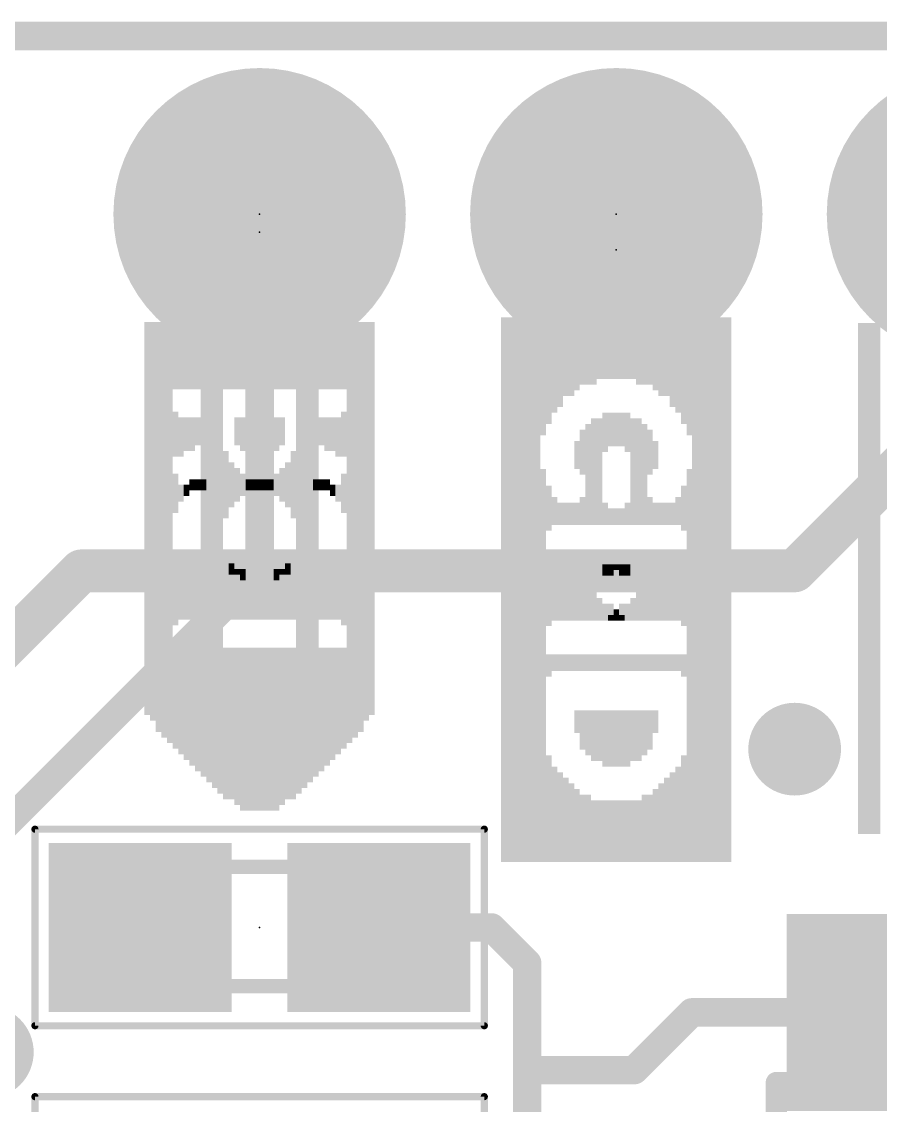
# Model space of a CAD drawing. Extents: x -38 to 69, y -13 to 33.
# Drawn here: x 5.93 to 12.04, y 17.78 to 25.5 of the extents above; entities that cross this region are included whole.
import ezdxf

# ---------------------------------------------------------------- set-up
doc = ezdxf.new("R2010")
doc.units = 0
for name, color, linetype in [('1', 12, 'CONTINUOUS'), ('16', 132, 'CONTINUOUS'), ('17', 110, 'CONTINUOUS'), ('18', 110, 'CONTINUOUS'), ('20', 53, 'CONTINUOUS'), ('21', 41, 'CONTINUOUS'), ('22', 40, 'CONTINUOUS'), ('23', 53, 'CONTINUOUS'), ('24', 53, 'CONTINUOUS'), ('29', 253, 'CONTINUOUS'), ('30', 253, 'CONTINUOUS'), ('31', 253, 'CONTINUOUS'), ('39', 12, 'CONTINUOUS'), ('51', 53, 'CONTINUOUS')]:
    doc.layers.add(name, color=color, linetype=linetype)

# ---------------------------------------------------------------- blocks, each defined once
blk = doc.blocks.new('RECT')
blk.add_solid([(-0.5, -0.5), (0.5, -0.5), (-0.5, 0.5), (0.5, 0.5)])
blk = doc.blocks.new('ROUNDP')
at = {"const_width": 0.5}
blk.add_lwpolyline([(0, -0.25, 1), (0, 0.25, 1), (0, -0.25)], format="xyb", dxfattribs=at)
blk = doc.blocks.new('ROUNDV')
at = {"const_width": 0.5}
blk.add_lwpolyline([(0, -0.25, 1), (0, 0.25, 1), (0, -0.25)], format="xyb", dxfattribs=at)

msp = doc.modelspace()

# ---------------------------------------------------------------- linework, layer by layer
at = {"layer": '1'}
for points, const_width in [([(0, 25.4), (25.4, 25.4)], 0.2032), ([(11.43, 21.59), (12.7, 22.86)], 0.3048), ([(4.037, 19.277), (6.35, 21.59)], 0.3048), ([(6.35, 21.59), (11.43, 21.59)], 0.3048), ([(9.271, 19.05), (8.47, 19.05)], 0.2032), ([(9.525, 18.796), (9.271, 19.05)], 0.2032), ([(9.525, 18.034), (9.525, 18.796)], 0.2032), ([(10.6981, 18.4451), (10.287, 18.034)], 0.2032), ([(11.75, 18.4451), (10.6981, 18.4451)], 0.2032), ([(9.525, 17.399), (9.525, 18.034)], 0.2032), ([(10.287, 18.034), (9.525, 18.034)], 0.2032)]:
    msp.add_lwpolyline(points, dxfattribs=dict(at, const_width=const_width))
for points, const_width in [([(6.35, 21.6662, 1), (6.35, 21.5138)], 0.1524), ([(6.4039, 21.5361, 1), (6.2961, 21.6439)], 0.1524), ([(11.3761, 21.6439, 1), (11.4839, 21.5361)], 0.1524), ([(11.43, 21.5138, 1), (11.43, 21.6662)], 0.1524), ([(8.47, 19.1008, 1), (8.47, 18.9992)], 0.1016), ([(9.3069, 19.0859, 1), (9.2351, 19.0141)], 0.1016), ([(9.271, 18.9992, 1), (9.271, 19.1008)], 0.1016), ([(9.5758, 18.796, 1), (9.4742, 18.796)], 0.1016), ([(9.4891, 18.7601, 1), (9.5609, 18.8319)], 0.1016), ([(10.6981, 18.4959, 1), (10.6981, 18.3943)], 0.1016), ([(10.734, 18.4092, 1), (10.6622, 18.481)], 0.1016), ([(11.75, 18.3943, 1), (11.75, 18.4959)], 0.1016), ([(9.5758, 18.034, 1), (9.4742, 18.034)], 0.1016), ([(9.525, 18.0848, 1), (9.525, 17.9832)], 0.1016), ([(9.4742, 18.034, 1), (9.5758, 18.034)], 0.1016), ([(10.2511, 18.0699, 1), (10.3229, 17.9981)], 0.1016), ([(10.287, 17.9832, 1), (10.287, 18.0848)], 0.1016)]:
    msp.add_lwpolyline(points, format="xyb", dxfattribs=dict(at, const_width=const_width))
at = {"layer": '16', "const_width": 0.2032}
for points in [[(0, 25.4), (25.4, 25.4)], [(7.62, 21.59), (7.62, 24.13)], [(7.62, 21.59), (4.699, 18.669)]]:
    msp.add_lwpolyline(points, dxfattribs=at)
at = {"layer": '16', "const_width": 0.1016}
for points in [[(7.6708, 24.13, 1), (7.5692, 24.13)], [(7.6559, 21.5541, 1), (7.5841, 21.6259)], [(7.5692, 21.59, 1), (7.6708, 21.59)]]:
    msp.add_lwpolyline(points, format="xyb", dxfattribs=at)
at = {"layer": '20', "const_width": 0.2032}
msp.add_lwpolyline([(0, 25.4), (25.4, 25.4)], dxfattribs=at)
at = {"layer": '23'}
for p in [(7.62, 24.13), (10.16, 24.13), (7.62, 24.003), (10.16, 23.876), (7.62, 19.05)]:
    msp.add_point(p, dxfattribs=at)
at = {"layer": '24'}
for p in [(7.62, 24.003), (10.16, 23.876)]:
    msp.add_point(p, dxfattribs=at)
at = {"layer": '39', "const_width": 0.0508}
for points in [[(6.02, 19.75), (9.22, 19.75)], [(6.02, 18.35), (6.02, 19.75)], [(9.22, 19.75), (9.22, 18.35)], [(9.22, 18.35), (6.02, 18.35)], [(6.02, 16.445), (6.02, 17.845)], [(6.02, 17.845), (9.22, 17.845)], [(9.22, 17.845), (9.22, 16.445)]]:
    msp.add_lwpolyline(points, dxfattribs=at)
at = {"layer": '39', "const_width": 0.0254}
for points in [[(6.02, 19.7627, 1), (6.02, 19.7373)], [(6.0327, 19.75, 1), (6.0073, 19.75)], [(9.2327, 19.75, 1), (9.2073, 19.75)], [(9.22, 19.7373, 1), (9.22, 19.7627)], [(6.02, 18.3627, 1), (6.02, 18.3373)], [(9.22, 18.3373, 1), (9.22, 18.3627)], [(6.0073, 18.35, 1), (6.0327, 18.35)], [(9.2073, 18.35, 1), (9.2327, 18.35)], [(6.0327, 17.845, 1), (6.0073, 17.845)], [(6.02, 17.8577, 1), (6.02, 17.8323)], [(9.2327, 17.845, 1), (9.2073, 17.845)], [(9.22, 17.8323, 1), (9.22, 17.8577)]]:
    msp.add_lwpolyline(points, format="xyb", dxfattribs=at)
at = {"layer": '51'}
for points, const_width in [([(7.264, 19.482), (7.976, 19.482)], 0.1016), ([(7.264, 18.631), (7.976, 18.631)], 0.1016), ([(11.3, 17.945), (14.1, 17.945)], 0.1524), ([(11.3, 16.345), (11.3, 17.945)], 0.1524)]:
    msp.add_lwpolyline(points, dxfattribs=dict(at, const_width=const_width))
for points, const_width in [([(7.264, 19.5074, 1), (7.264, 19.4566)], 0.0508), ([(7.976, 19.4566, 1), (7.976, 19.5074)], 0.0508), ([(7.264, 18.6564, 1), (7.264, 18.6056)], 0.0508), ([(7.976, 18.6056, 1), (7.976, 18.6564)], 0.0508), ([(11.3, 17.9831, 1), (11.3, 17.9069)], 0.0762), ([(11.3381, 17.945, 1), (11.2619, 17.945)], 0.0762)]:
    msp.add_lwpolyline(points, format="xyb", dxfattribs=dict(at, const_width=const_width))

# ---------------------------------------------------------------- block references
at = {"layer": '1', "xscale": 1.1}
for p in [(6.77, 19.05), (8.47, 19.05)]:
    msp.add_blockref('RECT', p, dxfattribs=at)
at = {"layer": '1', "xscale": 0.55, "yscale": 1.2, "rotation": 180}
msp.add_blockref('RECT', (11.75, 18.4451), dxfattribs=at)
at = {"layer": '17', "xscale": 1.8796, "yscale": 1.8796, "rotation": 90}
for p in [(7.62, 24.13), (7.62, 24.13), (10.16, 24.13), (10.16, 24.13), (12.7, 24.13), (12.7, 24.13)]:
    msp.add_blockref('ROUNDP', p, dxfattribs=at)
at = {"layer": '18', "xscale": 0.6604, "yscale": 0.6604}
for p in [(11.43, 20.32), (11.43, 20.32), (5.681, 18.162), (5.681, 18.162)]:
    msp.add_blockref('ROUNDV', p, dxfattribs=at)
at = {"layer": '21', "yscale": 0.04, "rotation": 270}
for p, xscale in [((9.36, 21.456), 3.88), ((9.4, 21.456), 3.88), ((9.44, 21.456), 3.88), ((9.48, 21.456), 3.88), ((9.52, 21.456), 3.88), ((9.56, 21.456), 3.88), ((9.6, 21.456), 3.88), ((9.64, 22.996), 0.8), ((9.68, 23.036), 0.72), ((9.72, 23.076), 0.64), ((9.76, 23.096), 0.6), ((9.8, 23.116), 0.56), ((9.84, 23.136), 0.52), ((9.88, 23.136), 0.52), ((9.92, 23.156), 0.48), ((9.96, 23.156), 0.48), ((10, 23.156), 0.48), ((10.04, 23.176), 0.44), ((10.08, 23.176), 0.44), ((10.12, 23.176), 0.44), ((10.16, 23.176), 0.44), ((10.2, 23.176), 0.44), ((10.24, 23.176), 0.44), ((10.28, 23.176), 0.44), ((10.32, 23.156), 0.48), ((10.36, 23.156), 0.48), ((10.4, 23.156), 0.48), ((10.44, 23.136), 0.52), ((10.48, 23.116), 0.56), ((10.52, 23.116), 0.56), ((10.56, 23.076), 0.64), ((10.6, 23.056), 0.68), ((10.64, 23.016), 0.76), ((10.68, 22.976), 0.84), ((10.72, 21.456), 3.88), ((10.76, 21.456), 3.88), ((10.8, 21.456), 3.88), ((10.84, 21.456), 3.88), ((10.88, 21.456), 3.88), ((10.92, 21.456), 3.88), ((10.96, 21.456), 3.88), ((6.82, 21.963), 2.8), ((6.86, 21.943), 2.84), ((6.9, 21.903), 2.92), ((6.94, 21.883), 2.96), ((6.98, 21.863), 3), ((7.02, 23.123), 0.48), ((7.06, 23.123), 0.48), ((7.1, 23.123), 0.48), ((7.14, 23.123), 0.48), ((7.18, 23.123), 0.48), ((7.22, 23.123), 0.48), ((7.26, 23.123), 0.48), ((7.3, 23.123), 0.48), ((7.34, 23.123), 0.48), ((7.38, 23.123), 0.48), ((7.42, 23.123), 0.48), ((7.46, 23.123), 0.48), ((7.5, 23.123), 0.48), ((7.54, 23.123), 0.48), ((7.58, 23.123), 0.48), ((7.62, 23.123), 0.48), ((7.66, 23.123), 0.48), ((7.7, 23.123), 0.48), ((7.74, 23.123), 0.48), ((7.78, 23.123), 0.48), ((7.82, 23.123), 0.48), ((7.86, 23.123), 0.48), ((7.9, 21.683), 3.36), ((7.94, 21.703), 3.32), ((7.98, 21.723), 3.28), ((8.02, 21.743), 3.24), ((8.06, 23.143), 0.44), ((8.1, 23.163), 0.4), ((8.14, 23.163), 0.4), ((8.18, 23.163), 0.4), ((8.22, 23.163), 0.4), ((8.26, 23.143), 0.44), ((8.3, 21.883), 2.96), ((8.34, 21.903), 2.92), ((8.38, 21.943), 2.84), ((8.42, 21.963), 2.8), ((11.9, 21.536), 3.64), ((11.94, 21.536), 3.64), ((11.98, 21.536), 3.64), ((12.02, 21.536), 3.64), ((7.02, 22.563), 0.32), ((10.08, 22.596), 0.24), ((10.12, 22.596), 0.24), ((10.16, 22.596), 0.24), ((10.2, 22.596), 0.24), ((10.24, 22.576), 0.28), ((7.06, 22.543), 0.28), ((7.1, 22.563), 0.24), ((7.14, 22.563), 0.24), ((7.18, 22.583), 0.2), ((7.22, 22.583), 0.2), ((7.46, 22.583), 0.2), ((7.5, 22.563), 0.24), ((7.54, 22.563), 0.24), ((7.58, 22.563), 0.24), ((7.62, 22.563), 0.24), ((7.66, 22.583), 0.2), ((9.96, 22.456), 0.36), ((10, 22.476), 0.4), ((10.04, 22.476), 0.4), ((10.28, 22.296), 0.76), ((10.32, 22.296), 0.76), ((10.36, 22.276), 0.72), ((9.92, 22.436), 0.32), ((10.4, 22.416), 0.28), ((9.88, 22.416), 0.2), ((7.86, 22.223), 0.44), ((7.34, 22.063), 0.52), ((7.78, 22.223), 0.2), ((7.82, 22.223), 0.28), ((10.68, 20.916), 2.8), ((7.02, 22.143), 0.28), ((7.14, 22.203), 0.08), ((7.18, 22.203), 0.08), ((7.22, 22.203), 0.08), ((7.26, 22.203), 0.16), ((7.3, 22.023), 0.52), ((7.38, 22.123), 0.32), ((7.42, 22.143), 0.2), ((7.46, 22.163), 0.16), ((7.5, 22.183), 0.12), ((7.54, 22.203), 0.08), ((7.58, 22.203), 0.08), ((7.62, 22.203), 0.08), ((7.66, 22.203), 0.08), ((7.7, 22.203), 0.08), ((7.74, 22.203), 0.16), ((7.06, 22.143), 0.12), ((7.1, 22.163), 0.08), ((9.64, 22.036), 0.32), ((10.64, 22.036), 0.32), ((9.68, 21.996), 0.24), ((9.72, 21.996), 0.16), ((10.24, 21.996), 0.16), ((10.4, 22.016), 0.2), ((10.44, 21.996), 0.16), ((10.48, 21.996), 0.16), ((10.52, 21.996), 0.16), ((10.56, 21.996), 0.16), ((10.6, 22.016), 0.2), ((7.26, 21.883), 0.24), ((9.76, 21.976), 0.12), ((9.8, 21.976), 0.12), ((9.84, 21.976), 0.12), ((9.88, 21.976), 0.12), ((9.92, 21.976), 0.12), ((9.96, 21.976), 0.12), ((10, 21.976), 0.12), ((10.04, 21.976), 0.12), ((10.08, 21.976), 0.12), ((10.12, 21.976), 0.12), ((10.16, 21.976), 0.12), ((10.2, 21.976), 0.12), ((7.22, 21.863), 0.2), ((7.58, 21.583), 0.68), ((7.62, 21.603), 0.72), ((7.66, 21.863), 0.2), ((7.54, 21.543), 0.6), ((7.02, 21.463), 0.52), ((7.06, 21.443), 0.4), ((7.5, 21.463), 0.44), ((7.66, 21.443), 0.4), ((7.82, 21.603), 0.08), ((7.86, 21.603), 0.16), ((9.64, 21.436), 0.48), ((9.68, 21.456), 0.44), ((9.72, 21.456), 0.36), ((9.76, 21.476), 0.32), ((9.8, 21.476), 0.32), ((9.84, 21.496), 0.28), ((9.88, 21.516), 0.24), ((9.92, 21.536), 0.2), ((9.96, 21.536), 0.2), ((10, 21.556), 0.16), ((10.04, 21.576), 0.12), ((10.08, 21.596), 0.08), ((10.12, 21.596), 0.08), ((10.16, 21.616), 0.04), ((10.6, 21.436), 0.4), ((10.64, 21.436), 0.48), ((7.1, 21.423), 0.36), ((7.14, 21.403), 0.32), ((7.18, 21.403), 0.32), ((7.22, 21.403), 0.32), ((7.26, 21.403), 0.32), ((7.3, 21.403), 0.32), ((7.34, 21.403), 0.32), ((7.38, 21.403), 0.32), ((7.42, 21.403), 0.32), ((7.46, 21.423), 0.36), ((7.7, 21.423), 0.36), ((7.74, 21.563), 0.08), ((7.78, 21.583), 0.04), ((10.48, 21.396), 0.32), ((10.52, 21.416), 0.36), ((10.56, 21.416), 0.36), ((10.36, 21.356), 0.24), ((10.4, 21.356), 0.24), ((10.44, 21.376), 0.28), ((10.28, 21.316), 0.16), ((10.32, 21.336), 0.2), ((10.16, 21.276), 0.08), ((10.2, 21.296), 0.12), ((10.24, 21.296), 0.12), ((10.12, 21.256), 0.04), ((7.02, 20.683), 0.72), ((7.06, 20.663), 0.76), ((7.1, 20.643), 0.8), ((7.14, 20.623), 0.84), ((7.18, 20.603), 0.88), ((7.22, 20.583), 0.92), ((7.26, 20.563), 0.96), ((7.34, 20.523), 1.04), ((7.38, 20.503), 1.08), ((7.42, 20.503), 1.08), ((7.46, 20.483), 1.12), ((7.5, 20.463), 1.16), ((7.54, 20.463), 1.16), ((7.58, 20.463), 1.16), ((7.62, 20.463), 1.16), ((7.66, 20.463), 1.16), ((7.7, 20.443), 1.12), ((9.64, 20.936), 0.2), ((9.68, 20.916), 0.16), ((9.72, 20.936), 0.12), ((9.76, 20.936), 0.12), ((9.8, 20.936), 0.12), ((9.84, 20.936), 0.12), ((9.88, 20.936), 0.12), ((9.92, 20.936), 0.12), ((9.96, 20.936), 0.12), ((10, 20.936), 0.12), ((10.04, 20.936), 0.12), ((10.08, 20.936), 0.12), ((10.12, 20.936), 0.12), ((10.16, 20.936), 0.12), ((10.2, 20.936), 0.12), ((10.24, 20.936), 0.12), ((10.28, 20.936), 0.12), ((10.32, 20.936), 0.12), ((10.36, 20.936), 0.12), ((10.4, 20.936), 0.12), ((10.44, 20.936), 0.12), ((10.48, 20.936), 0.12), ((10.52, 20.936), 0.12), ((10.56, 20.936), 0.12), ((10.6, 20.936), 0.12), ((10.64, 20.916), 0.16), ((8.06, 20.463), 0.6), ((8.26, 20.563), 0.4), ((7.74, 20.303), 0.84), ((7.78, 20.323), 0.8), ((7.82, 20.343), 0.76), ((7.86, 20.343), 0.76), ((8.1, 20.463), 0.52), ((8.14, 20.483), 0.48), ((8.18, 20.503), 0.44), ((8.22, 20.523), 0.4), ((9.88, 20.516), 0.16), ((9.92, 20.456), 0.28), ((9.96, 20.436), 0.32), ((10, 20.416), 0.36), ((10.04, 20.416), 0.36), ((10.08, 20.396), 0.4), ((10.12, 20.396), 0.4), ((10.16, 20.396), 0.4), ((10.2, 20.396), 0.4), ((10.24, 20.396), 0.4), ((10.28, 20.416), 0.36), ((10.32, 20.436), 0.32), ((10.36, 20.456), 0.28), ((10.4, 20.476), 0.24), ((9.64, 19.936), 0.84), ((9.68, 19.876), 0.72), ((10.64, 19.896), 0.76), ((9.72, 19.836), 0.64), ((10.56, 19.836), 0.64), ((10.6, 19.856), 0.68), ((9.76, 19.816), 0.6), ((9.8, 19.796), 0.56), ((10.48, 19.796), 0.56), ((10.52, 19.816), 0.6), ((9.84, 19.776), 0.52), ((9.88, 19.776), 0.52), ((9.92, 19.756), 0.48), ((9.96, 19.756), 0.48), ((10.36, 19.756), 0.48), ((10.4, 19.756), 0.48), ((10.44, 19.776), 0.52), ((10, 19.736), 0.44), ((10.04, 19.736), 0.44), ((10.08, 19.736), 0.44), ((10.12, 19.736), 0.44), ((10.16, 19.736), 0.44), ((10.2, 19.736), 0.44), ((10.24, 19.736), 0.44), ((10.28, 19.736), 0.44), ((10.32, 19.736), 0.44)]:
    msp.add_blockref('RECT', p, dxfattribs=dict(at, xscale=xscale))
msp.add_blockref('RECT', (7.3, 20.543), dxfattribs=at)
at = {"layer": '22', "yscale": 0.04, "rotation": 270}
for p, xscale in [((9.36, 21.456), 3.88), ((9.4, 21.456), 3.88), ((9.44, 21.456), 3.88), ((9.48, 21.456), 3.88), ((9.52, 21.456), 3.88), ((9.56, 21.456), 3.88), ((9.6, 21.456), 3.88), ((9.64, 22.976), 0.84), ((9.68, 23.016), 0.76), ((9.72, 23.056), 0.68), ((9.76, 23.076), 0.64), ((9.8, 23.116), 0.56), ((9.84, 23.116), 0.56), ((9.88, 23.136), 0.52), ((9.92, 23.156), 0.48), ((9.96, 23.156), 0.48), ((10, 23.156), 0.48), ((10.04, 23.176), 0.44), ((10.08, 23.176), 0.44), ((10.12, 23.176), 0.44), ((10.16, 23.176), 0.44), ((10.2, 23.176), 0.44), ((10.24, 23.176), 0.44), ((10.28, 23.176), 0.44), ((10.32, 23.156), 0.48), ((10.36, 23.156), 0.48), ((10.4, 23.156), 0.48), ((10.44, 23.136), 0.52), ((10.48, 23.136), 0.52), ((10.52, 23.116), 0.56), ((10.56, 23.096), 0.6), ((10.6, 23.076), 0.64), ((10.64, 23.036), 0.72), ((10.68, 22.996), 0.8), ((10.72, 21.456), 3.88), ((10.76, 21.456), 3.88), ((10.8, 21.456), 3.88), ((10.84, 21.456), 3.88), ((10.88, 21.456), 3.88), ((10.92, 21.456), 3.88), ((10.96, 21.456), 3.88), ((6.82, 21.963), 2.8), ((6.86, 21.943), 2.84), ((6.9, 21.903), 2.92), ((6.94, 21.883), 2.96), ((6.98, 23.143), 0.44), ((7.02, 23.163), 0.4), ((7.06, 23.163), 0.4), ((7.1, 23.163), 0.4), ((7.14, 23.163), 0.4), ((7.18, 23.143), 0.44), ((7.22, 21.743), 3.24), ((7.26, 21.723), 3.28), ((7.3, 21.703), 3.32), ((7.34, 21.683), 3.36), ((7.38, 23.123), 0.48), ((7.42, 23.123), 0.48), ((7.46, 23.123), 0.48), ((7.5, 23.123), 0.48), ((7.54, 23.123), 0.48), ((7.58, 23.123), 0.48), ((7.62, 23.123), 0.48), ((7.66, 23.123), 0.48), ((7.7, 23.123), 0.48), ((7.74, 23.123), 0.48), ((7.78, 23.123), 0.48), ((7.82, 23.123), 0.48), ((7.86, 23.123), 0.48), ((7.9, 23.123), 0.48), ((7.94, 23.123), 0.48), ((7.98, 23.123), 0.48), ((8.02, 23.123), 0.48), ((8.06, 23.123), 0.48), ((8.1, 23.123), 0.48), ((8.14, 23.123), 0.48), ((8.18, 23.123), 0.48), ((8.22, 23.123), 0.48), ((8.26, 21.863), 3), ((8.3, 21.883), 2.96), ((8.34, 21.903), 2.92), ((8.38, 21.943), 2.84), ((8.42, 21.963), 2.8), ((11.9, 21.536), 3.64), ((11.94, 21.536), 3.64), ((11.98, 21.536), 3.64), ((12.02, 21.536), 3.64), ((8.22, 22.563), 0.32), ((10.08, 22.576), 0.28), ((10.12, 22.596), 0.24), ((10.16, 22.596), 0.24), ((10.2, 22.596), 0.24), ((10.24, 22.596), 0.24), ((7.58, 22.583), 0.2), ((7.62, 22.563), 0.24), ((7.66, 22.563), 0.24), ((7.7, 22.563), 0.24), ((7.74, 22.563), 0.24), ((7.78, 22.583), 0.2), ((8.02, 22.583), 0.2), ((8.06, 22.583), 0.2), ((8.1, 22.563), 0.24), ((8.14, 22.563), 0.24), ((8.18, 22.543), 0.28), ((9.96, 22.276), 0.72), ((10, 22.296), 0.76), ((10.04, 22.296), 0.76), ((10.28, 22.476), 0.4), ((10.32, 22.476), 0.4), ((10.36, 22.456), 0.36), ((9.92, 22.416), 0.28), ((10.4, 22.436), 0.32), ((10.44, 22.416), 0.2), ((7.38, 22.223), 0.44), ((7.42, 22.223), 0.28), ((7.46, 22.223), 0.2), ((7.9, 22.063), 0.52), ((9.64, 20.916), 2.8), ((7.5, 22.203), 0.16), ((7.54, 22.203), 0.08), ((7.58, 22.203), 0.08), ((7.62, 22.203), 0.08), ((7.66, 22.203), 0.08), ((7.7, 22.203), 0.08), ((7.74, 22.183), 0.12), ((7.78, 22.163), 0.16), ((7.82, 22.143), 0.2), ((7.86, 22.123), 0.32), ((7.94, 22.023), 0.52), ((7.98, 22.203), 0.16), ((8.02, 22.203), 0.08), ((8.06, 22.203), 0.08), ((8.1, 22.203), 0.08), ((8.22, 22.143), 0.28), ((8.14, 22.163), 0.08), ((8.18, 22.143), 0.12), ((9.68, 22.036), 0.32), ((10.68, 22.036), 0.32), ((9.72, 22.016), 0.2), ((9.76, 21.996), 0.16), ((9.8, 21.996), 0.16), ((9.84, 21.996), 0.16), ((9.88, 21.996), 0.16), ((9.92, 22.016), 0.2), ((10.08, 21.996), 0.16), ((10.6, 21.996), 0.16), ((10.64, 21.996), 0.24), ((7.98, 21.883), 0.24), ((10.12, 21.976), 0.12), ((10.16, 21.976), 0.12), ((10.2, 21.976), 0.12), ((10.24, 21.976), 0.12), ((10.28, 21.976), 0.12), ((10.32, 21.976), 0.12), ((10.36, 21.976), 0.12), ((10.4, 21.976), 0.12), ((10.44, 21.976), 0.12), ((10.48, 21.976), 0.12), ((10.52, 21.976), 0.12), ((10.56, 21.976), 0.12), ((7.58, 21.863), 0.2), ((7.62, 21.603), 0.72), ((7.66, 21.583), 0.68), ((8.02, 21.863), 0.2), ((7.7, 21.543), 0.6), ((8.22, 21.463), 0.52), ((7.38, 21.603), 0.16), ((7.42, 21.603), 0.08), ((7.58, 21.443), 0.4), ((7.74, 21.463), 0.44), ((8.18, 21.443), 0.4), ((9.68, 21.436), 0.48), ((9.72, 21.436), 0.4), ((10.16, 21.616), 0.04), ((10.2, 21.596), 0.08), ((10.24, 21.596), 0.08), ((10.28, 21.576), 0.12), ((10.32, 21.556), 0.16), ((10.36, 21.536), 0.2), ((10.4, 21.536), 0.2), ((10.44, 21.516), 0.24), ((10.48, 21.496), 0.28), ((10.52, 21.476), 0.32), ((10.56, 21.476), 0.32), ((10.6, 21.456), 0.36), ((10.64, 21.456), 0.44), ((10.68, 21.436), 0.48), ((7.46, 21.583), 0.04), ((7.5, 21.563), 0.08), ((7.54, 21.423), 0.36), ((7.78, 21.423), 0.36), ((7.82, 21.403), 0.32), ((7.86, 21.403), 0.32), ((7.9, 21.403), 0.32), ((7.94, 21.403), 0.32), ((7.98, 21.403), 0.32), ((8.02, 21.403), 0.32), ((8.06, 21.403), 0.32), ((8.1, 21.403), 0.32), ((8.14, 21.423), 0.36), ((9.76, 21.416), 0.36), ((9.8, 21.416), 0.36), ((9.84, 21.396), 0.32), ((9.88, 21.376), 0.28), ((9.92, 21.356), 0.24), ((9.96, 21.356), 0.24), ((10, 21.336), 0.2), ((10.04, 21.316), 0.16), ((10.08, 21.296), 0.12), ((10.12, 21.296), 0.12), ((10.16, 21.276), 0.08), ((10.2, 21.256), 0.04), ((7.54, 20.443), 1.12), ((7.58, 20.463), 1.16), ((7.62, 20.463), 1.16), ((7.66, 20.463), 1.16), ((7.7, 20.463), 1.16), ((7.74, 20.463), 1.16), ((7.78, 20.483), 1.12), ((7.82, 20.503), 1.08), ((7.86, 20.503), 1.08), ((7.9, 20.523), 1.04), ((7.98, 20.563), 0.96), ((8.02, 20.583), 0.92), ((8.06, 20.603), 0.88), ((8.1, 20.623), 0.84), ((8.14, 20.643), 0.8), ((8.18, 20.663), 0.76), ((8.22, 20.683), 0.72), ((9.68, 20.916), 0.16), ((9.72, 20.936), 0.12), ((9.76, 20.936), 0.12), ((9.8, 20.936), 0.12), ((9.84, 20.936), 0.12), ((9.88, 20.936), 0.12), ((9.92, 20.936), 0.12), ((9.96, 20.936), 0.12), ((10, 20.936), 0.12), ((10.04, 20.936), 0.12), ((10.08, 20.936), 0.12), ((10.12, 20.936), 0.12), ((10.16, 20.936), 0.12), ((10.2, 20.936), 0.12), ((10.24, 20.936), 0.12), ((10.28, 20.936), 0.12), ((10.32, 20.936), 0.12), ((10.36, 20.936), 0.12), ((10.4, 20.936), 0.12), ((10.44, 20.936), 0.12), ((10.48, 20.936), 0.12), ((10.52, 20.936), 0.12), ((10.56, 20.936), 0.12), ((10.6, 20.936), 0.12), ((10.64, 20.916), 0.16), ((10.68, 20.936), 0.2), ((6.98, 20.563), 0.4), ((7.18, 20.463), 0.6), ((7.02, 20.523), 0.4), ((7.06, 20.503), 0.44), ((7.1, 20.483), 0.48), ((7.14, 20.463), 0.52), ((7.38, 20.343), 0.76), ((7.42, 20.343), 0.76), ((7.46, 20.323), 0.8), ((7.5, 20.303), 0.84), ((9.92, 20.476), 0.24), ((9.96, 20.456), 0.28), ((10, 20.436), 0.32), ((10.04, 20.416), 0.36), ((10.08, 20.396), 0.4), ((10.12, 20.396), 0.4), ((10.16, 20.396), 0.4), ((10.2, 20.396), 0.4), ((10.24, 20.396), 0.4), ((10.28, 20.416), 0.36), ((10.32, 20.416), 0.36), ((10.36, 20.436), 0.32), ((10.4, 20.456), 0.28), ((10.44, 20.516), 0.16), ((10.68, 19.936), 0.84), ((9.68, 19.896), 0.76), ((10.64, 19.876), 0.72), ((9.72, 19.856), 0.68), ((9.76, 19.836), 0.64), ((10.6, 19.836), 0.64), ((9.8, 19.816), 0.6), ((9.84, 19.796), 0.56), ((10.52, 19.796), 0.56), ((10.56, 19.816), 0.6), ((9.88, 19.776), 0.52), ((9.92, 19.756), 0.48), ((9.96, 19.756), 0.48), ((10.36, 19.756), 0.48), ((10.4, 19.756), 0.48), ((10.44, 19.776), 0.52), ((10.48, 19.776), 0.52), ((10, 19.736), 0.44), ((10.04, 19.736), 0.44), ((10.08, 19.736), 0.44), ((10.12, 19.736), 0.44), ((10.16, 19.736), 0.44), ((10.2, 19.736), 0.44), ((10.24, 19.736), 0.44), ((10.28, 19.736), 0.44), ((10.32, 19.736), 0.44)]:
    msp.add_blockref('RECT', p, dxfattribs=dict(at, xscale=xscale))
msp.add_blockref('RECT', (7.94, 20.543), dxfattribs=at)
at = {"layer": '29'}
for name, p, xscale, yscale, rotation in [('ROUNDP', (7.62, 24.13), 2.0828, 2.0828, 90), ('ROUNDP', (10.16, 24.13), 2.0828, 2.0828, 90), ('ROUNDP', (12.7, 24.13), 2.0828, 2.0828, 90), ('RECT', (11.75, 18.4451), 0.7532, 1.4032, 180)]:
    msp.add_blockref(name, p, dxfattribs=dict(at, xscale=xscale, yscale=yscale, rotation=rotation))
at = {"layer": '29', "xscale": 1.3032, "yscale": 1.2032}
for p in [(6.77, 19.05), (8.47, 19.05)]:
    msp.add_blockref('RECT', p, dxfattribs=at)
at = {"layer": '30', "xscale": 2.0828, "yscale": 2.0828, "rotation": 90}
for p in [(7.62, 24.13), (10.16, 24.13), (12.7, 24.13)]:
    msp.add_blockref('ROUNDP', p, dxfattribs=at)
at = {"layer": '31', "xscale": 1.1}
for p in [(6.77, 19.05), (8.47, 19.05)]:
    msp.add_blockref('RECT', p, dxfattribs=at)
at = {"layer": '31', "xscale": 0.55, "yscale": 1.2, "rotation": 180}
msp.add_blockref('RECT', (11.75, 18.4451), dxfattribs=at)
at = {"layer": '51'}
for p, xscale, yscale in [((7.62, 24.13), 0.508, 0.508), ((10.16, 24.13), 0.508, 0.508), ((7.0319, 19.0551), 0.5001, 0.95), ((8.2003, 19.0551), 0.5001, 0.95)]:
    msp.add_blockref('RECT', p, dxfattribs=dict(at, xscale=xscale, yscale=yscale))
at = {"layer": '51', "xscale": 0.5, "yscale": 0.65, "rotation": 180}
msp.add_blockref('RECT', (11.75, 18.32), dxfattribs=at)

doc.saveas('drawing.dxf')
